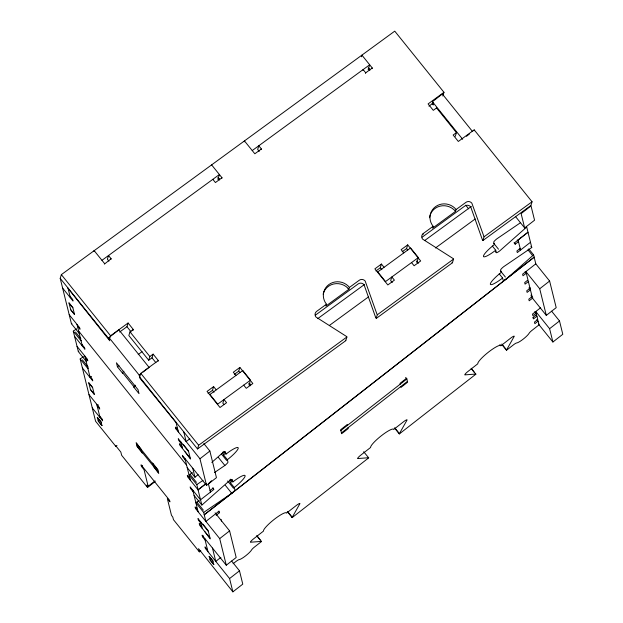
<?xml version="1.0" encoding="UTF-8"?>
<svg xmlns="http://www.w3.org/2000/svg" width="623" height="623" viewBox="0 0 623 623"><rect width="100%" height="100%" fill="white"/><g stroke="black" fill="none" stroke-linecap="round" stroke-linejoin="round"><path stroke-width="0.93" d="M68.982 302.926L72.868 307.754L74.55 314.522L70.726 309.779L68.982 302.926L72.907 307.801M88.746 382.795L92.578 387.475L94.275 394.351L90.46 389.601L88.746 382.795L92.632 387.631M79.456 333.212A4.205 0.748 -38.8 0 1 79.214 333.406L71.443 323.75L60.205 278.341L61.35 274.634L394.748 31.15L443.973 92.313L442.836 96.02M93.956 251.396L94.182 250.656M104.36 264.152L111.112 258.74L108.519 255.516L107.39 259.215L108.939 261.154M110.925 259.355L111.112 258.74M110.069 337.44L110.575 335.797L128.089 323.01L133.267 329.45L132.886 330.681M119.655 332.036L126.952 326.709L128.089 323.01M133.267 329.45L129.989 331.841L128.852 335.548L148.71 360.226L151.989 357.828L153.126 354.129L158.312 360.561L158.125 361.176M158.312 360.561L140.798 373.356L139.661 377.055L197.522 448.949L345.773 340.68L346.902 336.981A4.213 4.018 16.5 0 0 346.03 336.155L315.931 317.006A4.197 3.995 17 0 1 316.624 311.391L326.475 304.195A14.695 13.986 17 0 1 328.897 284.54A14.695 13.986 17 0 1 349.456 287.413L359.307 280.218A4.197 3.995 17 0 1 365.179 281.043L376.783 313.696A4.205 4.011 15.6 0 0 377.374 314.724L376.074 318.182A4.221 4.018 17.2 0 1 375.646 317.403L364.042 284.742A4.197 3.995 17 0 0 358.17 283.924L315.487 315.09M148.71 360.226L149.847 356.52L153.126 354.129M221.804 178.373L221.998 177.757L211.625 164.885M244.185 141.826L244.465 140.899M261.208 149.598L261.395 148.983L258.802 145.766L257.673 149.465L259.223 151.397M208.105 393.518L212.482 390.317L213.619 386.618L216.204 389.834M197.522 448.949L198.651 445.25L346.902 336.981M234.373 374.33L238.749 371.137L239.886 367.438L252.837 383.527L246.272 388.324L243.679 385.107M250.025 381.806L249.021 385.1L250.477 384.033M361.402 56.779L361.908 55.136L372.281 68.008L372.087 68.623M362.936 70.197L363.123 69.581L365.717 72.798L365.522 73.421M326.475 304.195L325.907 306.049L348.888 289.267L349.456 287.413M375.934 270.95L380.31 267.758L381.447 264.051L384.033 267.275M436.373 108.566L436.567 107.943L456.425 132.629L455.288 136.328M402.201 251.77L406.578 248.569L407.707 244.87L420.665 260.967L414.1 265.764L411.507 262.54M422.9 234.731L423.282 233.5L433.133 226.305L432.564 228.158L455.545 211.368L456.114 209.523L465.965 202.327A4.197 3.995 17 0 1 471.837 203.145L484.04 236.826L482.911 240.533A4.205 4.003 16.6 0 1 482.295 239.512L470.7 206.852A4.197 3.995 17 0 0 464.828 206.026L422.145 237.199M416.849 262.532L418.36 257.603L410.588 247.946L377.756 271.924L385.528 281.58L418.36 257.603M473.908 130.799L474.196 129.872L532.058 201.766L530.921 205.465L482.911 240.533M376.253 318.423L452.43 262.789L453.56 259.09A4.213 4.011 17.1 0 0 452.687 258.265L422.589 239.115A4.197 3.995 17 0 1 423.282 233.5M287.335 511.608L292.164 517.612A4.197 0.748 -38.8 0 1 292.242 517.269L299.943 503.594A4.197 0.748 -38.8 0 0 297.054 504.91L286.549 513.095A14.695 2.624 -38.8 0 0 274.315 519.309A14.695 2.624 -38.8 0 0 263.459 531.123L253.561 538.848A4.197 0.748 -38.8 0 0 250.462 542.228L261.341 541.403A4.19 0.748 -38.8 0 1 261.535 541.519L254.581 546.955A4.197 0.748 -38.8 0 0 252.011 549.338L250.773 551.059A8.403 1.495 -38.8 0 1 240.19 559.322L238.64 559.781A4.197 0.748 -38.8 0 0 235.915 561.525L233.134 563.698M395.091 428.671L399.327 433.943A4.197 0.748 -38.8 0 1 399.413 433.608L407.115 419.925A4.197 0.748 -38.8 0 0 404.218 421.249L393.72 429.426A14.695 2.624 -38.8 0 0 381.478 435.648A14.695 2.624 -38.8 0 0 370.623 447.454L360.725 455.187A4.197 0.748 -38.8 0 0 357.625 458.559L368.512 457.734A4.197 0.748 -38.8 0 1 368.699 457.85L292.164 517.612M502.613 345.446L506.499 350.274A4.197 0.748 -38.8 0 1 506.577 349.939L514.279 336.256A4.197 0.748 -38.8 0 0 511.39 337.58L500.884 345.757A14.695 2.624 -38.8 0 0 488.65 351.979A14.695 2.624 -38.8 0 0 477.794 363.793L467.896 371.518A4.197 0.748 -38.8 0 0 464.797 374.89L475.676 374.065A4.197 0.748 -38.8 0 1 475.871 374.189L399.327 433.943M198.075 474.555L195.91 476.47A4.205 0.748 -38.8 0 1 194.968 477.241L187.196 467.585M211.789 462.43L221.897 453.489A4.197 0.748 -38.8 0 1 225.394 451.714L225.985 454.112A14.695 2.624 -38.8 0 1 238.227 447.89A14.695 2.624 -38.8 0 1 227.372 459.704L227.963 462.102A4.197 0.748 -38.8 0 1 224.864 465.474L214.499 472.538M528.748 248.865L533.607 254.9A4.205 0.748 -38.8 0 0 532.665 255.671L506.678 278.645A4.197 0.748 -38.8 0 1 503.182 280.42L502.59 278.029L499.187 273.801M68.125 288.465L109.773 340.773L108.97 337.541L118.868 329.808L149.092 367.368L143.002 372.126M432.082 103.535L433.234 104.968L432.432 101.736L442.33 94.003L472.561 131.562M91.628 376.494L90.164 377.639L84.814 356.013M123.93 371.253L122.404 372.437L122.606 373.239L117.42 366.799L118.946 365.608M138.236 354.565L142.06 351.582M98.387 404.903L97.149 405.869L99.742 409.085L99.345 407.489L88.98 394.608M176.068 422.596L139.996 378.332L139.194 375.093L141.476 373.309M117.42 366.799L116.431 362.804L138.026 389.632L139.007 393.627L133.828 387.187L133.633 386.392L135.152 385.201M133.828 387.187L135.355 385.995M466.463 136.32L469.508 133.937M83.459 356.668L81.115 358.272A4.205 0.748 -38.8 0 0 80.165 358.973L95.568 421.234L115.862 446.45L116.968 445.593M203.822 443.529L209.865 451.044L216.454 477.67L206.556 485.395L199.967 458.769L175.787 428.725L176.885 427.869M155.049 480.909L148.149 486.29L144.03 469.649L141.437 466.432L142.542 465.576M189.82 438.74L186.152 441.606L183.73 431.825M115.862 446.45L115.668 445.655L120.846 452.096L121.641 455.288L147.542 487.482L155.041 481.626M199.967 458.769L209.865 451.044M524.659 227.932L534.557 220.207L531.022 205.894L521.124 213.619L524.659 227.932L515.595 216.664M210.068 490.519L213.37 487.941L213.759 489.546L200.528 499.802L198.059 489.81L205.668 483.869M189.89 478.557L187.297 475.341L187.694 476.938L198.098 489.857L206.158 483.565M514.03 242.729L515.205 244.193L518.507 241.615L517.215 240.011M520.189 248.406L516.888 250.983L517.285 252.58L530.485 242.277M215.091 512.846L229.599 530.874L236.187 557.499L226.289 565.225L219.701 538.599L195.521 508.555L196.619 507.698M204.235 514.777L534.152 257.206L204.235 514.777L205.878 521.428L219.078 511.125L219.475 512.729L216.173 515.299M525.096 271.698L526.295 273.186L522.993 275.763L522.604 274.167L535.796 263.864L533.607 254.9M528.74 281.285L525.072 284.15L524.675 282.554L527.977 279.976L526.295 273.186M205.092 539.993L202.506 536.777L203.604 535.92M340.843 430.516L406.827 379.002L405.612 377.491M341.435 432.915L407.419 381.401M530.383 287.943L526.715 290.809L527.113 292.405L530.414 289.827L529.215 288.34M141.437 466.432L141.047 464.836L169.542 500.246L169.939 501.842L167.346 498.626L171.465 515.268L172.82 517.176L173.451 519.668L199.36 551.861L200.801 550.74M219.701 538.599L229.599 530.874M549.611 281.035L556.199 307.653L546.309 315.386L539.713 288.761L549.611 281.035L535.71 263.755M530.414 289.827L532.097 296.618L528.795 299.196L529.192 300.792L532.852 297.926M220.9 557.359L215.768 561.37L212.466 548.053M540.546 307.809L532.486 314.101L532.875 315.697L536.177 313.128L534.884 311.516M532.774 317.691L533.638 318.766L536.964 316.165L536.107 315.09M536.862 319.506L538.155 321.11L534.853 323.687L534.464 322.091L537.789 319.49L536.964 316.165M506.499 350.274L513.453 344.846A4.197 0.748 -38.8 0 1 516.701 342.946A8.395 1.495 -38.8 0 0 523.18 339.153A8.395 1.495 -38.8 0 0 529.137 333.235A4.197 0.748 -38.8 0 1 532.12 330.276L539.074 324.84L538.155 321.11M239.481 570.808L242.775 584.125L232.877 591.85L229.583 578.541L239.481 570.808L231.624 561.043M559.501 320.97L562.795 334.278L552.897 342.011L549.603 328.695L559.501 320.97L551.635 311.204M101.946 260.321L219.397 174.541L217.886 179.479L219.343 178.412M252.229 150.564L369.68 64.792L368.17 69.729L369.626 68.662M221.998 177.757L215.426 182.555L212.84 179.338M261.395 148.983L254.83 153.78L244.457 140.907M365.717 72.798L372.281 68.008M443.973 92.313L428.102 103.909L433.289 110.341L436.567 107.943M428.951 106.159L433.577 102.779M456.425 132.629L453.147 135.02L458.326 141.46L474.196 129.872M213.619 386.618L207.054 391.415L220.005 407.504L226.57 402.715L223.976 399.491L222.847 403.198L223.883 404.483M239.886 367.438L233.314 372.227L235.907 375.451M381.447 264.051L374.875 268.848L387.833 284.945L394.398 280.148L391.805 276.931L390.668 280.63L392.225 282.562M407.707 244.87L401.142 249.667L403.735 252.883M317.714 318.641L364.587 284.415M424.59 240.595L471.323 206.462M329.396 325.447L368.45 296.922M435.477 247.977L475.193 218.961M377.382 314.724L453.56 259.09M484.04 236.826L532.058 201.766M76.621 328.827L74.23 330.455A4.205 0.748 -38.8 0 0 73.28 331.163L78.327 351.559L86.099 361.215A4.205 0.748 -38.8 0 0 86.34 361.029M520.166 222.941L496.827 238.85A4.197 0.748 -38.8 0 0 493.728 242.23L494.319 244.621A14.695 2.624 -38.8 0 0 483.464 256.435A14.695 2.624 -38.8 0 0 495.706 250.212L492.302 245.992M198.098 489.857L196.806 484.655L189.034 474.999A4.205 0.748 -38.8 0 1 189.984 474.298L192.375 472.662M203.028 480.356L197.756 483.954A4.205 0.748 -38.8 0 0 196.806 484.655M204.274 514.824L203.69 512.464L195.918 502.808A4.205 0.748 -38.8 0 1 196.868 502.107L199.212 500.503M229.677 479.889L230.37 482.685L234.256 487.513L234.848 489.912A4.197 0.748 -38.8 0 1 231.748 493.284L204.64 511.763A4.205 0.748 -38.8 0 0 203.69 512.464M97.313 417.41L101.012 421.849L101.946 425.618L98.333 421.132L97.313 417.41L101.199 422.238M209.149 556.37L212.84 560.809L213.775 564.578L210.161 560.093L209.149 556.37L213.035 561.198M348.031 288.285L348.888 289.267M345.773 340.68L345.57 340.454A4.112 3.925 16.1 0 0 345.36 340.236M148.149 486.29L146.958 485.037L147.542 487.482M432.432 101.736L462.663 139.287M530.905 246.412L531.769 247.479A4.205 0.748 -38.8 0 1 530.819 248.188L503.711 266.667A4.197 0.748 -38.8 0 0 500.612 270.039L501.204 272.438A14.695 2.624 -38.8 0 0 490.348 284.244A14.695 2.624 -38.8 0 0 502.59 278.029M527.922 249.768L532.665 255.671M519.325 248.445L520.548 249.955L518.071 239.972L527.969 232.247L514.816 242.596L515.205 244.193M368.1 67.923L369.922 70.189M525.812 271.48L539.713 288.761M465.693 205.169L468.652 208.837M493.751 243.32L498.501 249.223M529.067 287.6L530.212 289.033L528.172 280.778M530.897 295.131L532.097 296.618M495.433 251.536L496.297 252.611A4.197 0.748 -38.8 0 0 499.794 250.835L525.789 227.854A4.205 0.748 -38.8 0 1 526.723 227.084L531.769 247.479M531.193 296.603L546.309 315.386M535.694 311.422L549.603 328.695M500.635 271.137L505.378 277.033M538.428 324.038L552.897 342.011M501.827 344.036L506.577 349.939M499.919 344.55L500.884 345.757M406.578 248.569L407.754 250.033M416.585 261.006L418.352 263.202M471.12 368.286L475.871 374.189M471.44 368.8L474.383 372.453M380.31 267.758L381.86 269.689M217.816 177.672L219.639 179.946M394.663 427.705L399.413 433.608M363.684 451.73L368.699 457.85M238.749 371.137L239.925 372.601M248.756 383.573L250.524 385.769M212.482 390.317L214.039 392.249M94.174 250.656L104.547 263.529M288.122 512.153L292.242 517.269M151.989 357.828L155.882 362.656M126.952 326.709L131.095 331.864M129.989 331.841L149.847 356.52M223.766 451.356L225.985 454.112M222.793 452.08L223.486 454.876L227.372 459.704M221.375 453.902L226.671 460.49M218.385 457.43L224.864 465.474M230.65 479.165L232.87 481.922A14.695 2.624 -38.8 0 1 245.112 475.707A14.695 2.624 -38.8 0 1 234.256 487.513M227.668 480.987L233.555 488.3M61.35 274.634L110.575 335.797M140.798 373.356L198.651 445.25M108.97 337.541L139.194 375.093M60.205 278.341L109.438 339.496M225.269 485.239L231.748 493.284M70.041 296.213L72.634 299.437L73.023 301.034L62.627 288.106M177.983 430.345L175.398 427.129L175.787 428.725M256.785 535.616L261.535 541.519M257.104 536.13L260.048 539.791M188.621 451.589L178.264 438.709L178.653 440.305L181.246 443.529M122.404 372.437L133.633 386.392M182.103 446.987L179.51 443.771L179.907 445.367L190.272 458.24M70.633 309.576L74.519 314.405M212.466 487.934L213.759 489.546M69.215 314.732L79.619 327.659L80.009 329.256L77.423 326.039M206.556 485.395L182.375 455.351L182.773 456.947L185.366 460.171M78.63 331.047L186.62 465.225M75.531 332.067L80.826 338.655M189.984 474.298L196.463 482.342M73.28 331.163L81.052 340.82A4.205 0.748 -38.8 0 1 81.294 340.633M218.276 511.242L219.475 512.729M81.948 344.426L84.533 347.65L84.93 349.246L74.565 336.365M77.042 346.349L87.399 359.23L87.796 360.826L85.203 357.61M193.153 491.742L190.56 488.518L190.163 486.921L200.567 499.848L201.852 505.051A4.205 0.748 -38.8 0 0 202.786 504.28L228.781 481.306A4.197 0.748 -38.8 0 1 232.278 479.523L232.87 481.922M194.08 495.394L201.852 505.051M82.407 359.876L88.295 367.196M196.868 502.107L203.347 510.151M80.165 358.973L87.936 368.629A4.205 0.748 -38.8 0 1 88.178 368.442M89.767 376.043L92.36 379.267L92.757 380.863L82.392 367.983M197.717 510.175L195.124 506.958L195.521 508.555M208.355 531.411L197.989 518.538L198.387 520.135L200.972 523.359M136.344 443.412L157.931 470.233M136.935 445.803L158.522 472.631M201.829 526.817L199.243 523.6L199.64 525.197L209.998 538.07M90.397 389.453L94.283 394.281M226.289 565.225L202.109 535.18L202.506 536.777M99.657 415.985L102.242 419.201L102.639 420.798L92.274 407.925M207.599 550.117L205.006 546.893L205.403 548.489L229.583 578.541M98.138 420.743L102.024 425.571M209.967 559.695L213.853 564.524M232.877 591.85L198.566 548.668L199.36 551.861M536.177 313.128L536.543 314.592L533.241 317.169L533.638 318.766M495.706 250.212L496.297 252.611M400.231 384.157L400.036 383.355L406.632 378.208L407.621 382.203L401.017 387.35L400.823 386.556M347.447 425.369L347.245 424.567L340.649 429.722L341.638 433.709L348.234 428.562L348.039 427.76M211.586 480.754L208.386 483.728L210.426 492.069M221.149 519.512L221.547 521.116M192.741 468.231L194.968 477.241M183.442 445.149L183.248 444.347L188.426 450.787L190.467 459.042L185.086 451.807M203.168 524.979L202.973 524.177L208.152 530.617L210.2 538.872L204.819 531.637M175.959 422.168L178.38 431.941M180.849 441.933L182.5 448.583M184.969 458.567L190.327 480.201M192.795 490.184L198.106 511.771M200.583 521.755L202.226 528.413M204.694 538.397L207.996 551.713M152.767 463.824L152.573 463.021L157.751 469.462L158.74 473.457L153.359 466.214M141.538 449.868L136.164 442.634L137.153 446.629L142.332 453.069L142.137 452.267M67.977 287.997L70.399 297.763M76.987 324.388L82.337 346.022M96.752 404.265L100.046 417.581M78.802 351.177A4.205 0.748 -38.8 0 1 78.327 351.559M71.918 323.368A4.205 0.748 -38.8 0 1 71.443 323.75M232.262 481.166A14.695 2.624 -38.8 0 1 230.37 482.685M225.378 453.349A14.695 2.624 -38.8 0 1 223.486 454.876M433.133 226.305A14.695 13.986 17.1 0 1 435.555 206.649A14.695 13.986 17.1 0 1 456.114 209.523M429.52 217.731A14.703 13.986 17.1 0 1 440.072 206.143A14.703 13.986 17.1 0 1 455.545 211.368M452.018 262.353A4.213 4.011 17.1 0 1 452.43 262.789M323.119 294.196A14.695 13.986 16.9 0 1 333.515 284.01A14.695 13.986 16.9 0 1 348.031 288.285M242.76 370.506L209.928 394.484L217.7 404.14L250.532 380.162L242.76 370.506"/></g></svg>
